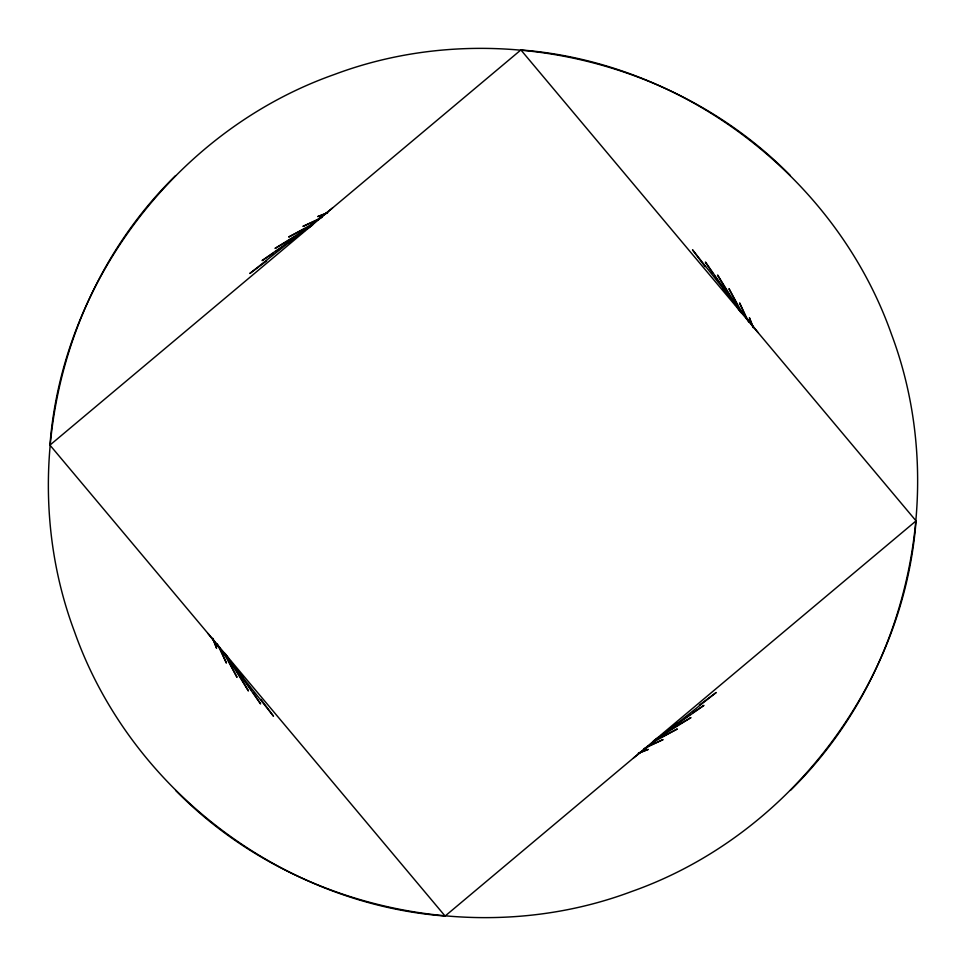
<?xml version="1.0" encoding="UTF-8"?>
<svg xmlns="http://www.w3.org/2000/svg" width="966" height="966" viewBox="0 0 966 966"><rect width="100%" height="100%" fill="white"/><g stroke="black" fill="none" stroke-linecap="round" stroke-linejoin="round"><path stroke-width="1.45" d="M49.942 445.109L520.891 49.942L916.058 520.891L445.109 916.058L49.942 445.109C62.669 280.212 178.336 129.48 334.321 74.503C489.146 16.35 674.642 57.477 790.393 175.607M916.058 520.891C903.331 685.788 787.664 836.52 631.679 891.497C476.854 949.65 291.358 908.523 175.607 790.393M175.607 175.607C57.477 291.358 16.35 476.854 74.503 631.679C129.48 787.664 280.212 903.331 445.109 916.058M790.393 790.393C908.523 674.642 949.65 489.146 891.497 334.321C836.52 178.336 685.788 62.669 520.891 49.942M332.509 208.004L249.82 273.487L266.64 260.929M633.491 757.996L716.18 692.513L699.36 705.071M305.208 230.258L262.076 260.603L273.33 253.152M307.671 228.531L312.598 225.054M653.402 740.946L658.329 737.469M660.792 735.742L703.924 705.397L692.67 712.848M275.829 251.498L282.084 247.356M288.327 243.227L290.838 241.572M675.162 724.428L677.673 722.773M683.916 718.644L690.171 714.502M309.591 226.95L275.032 248.431L298.349 234.835M656.409 739.05L690.968 717.569L667.651 731.165M313.805 223.303L288.665 237.02L304.701 228.857M652.195 742.697L677.335 728.98L661.299 737.143M307.369 227.493L310.05 226.129M655.95 739.871L658.631 738.507M321.992 217.362L302.926 226.406L319.396 219.149M644.008 748.638L663.074 739.594L646.604 746.851M327.534 212.629L317.766 216.601L327.595 212.931M638.466 753.371L648.234 749.399L638.405 753.069M757.996 332.509L692.513 249.82L705.071 266.64M208.004 633.491L273.487 716.18L260.929 699.36M735.742 305.208L705.397 262.076L712.848 273.33M737.469 307.671L740.946 312.598M225.054 653.402L228.531 658.329M230.258 660.792L260.603 703.924L253.152 692.67M714.502 275.829L718.644 282.084M722.773 288.327L724.428 290.838M241.572 675.162L243.227 677.673M247.356 683.916L251.498 690.171M739.05 309.591L717.569 275.032L731.165 298.349M226.95 656.409L248.431 690.968L234.835 667.651M742.697 313.805L728.98 288.665L737.143 304.701M223.303 652.195L237.02 677.335L228.857 661.299M738.507 307.369L739.871 310.05M226.129 655.95L227.493 658.631M748.638 321.992L739.594 302.926L746.851 319.396M217.362 644.008L226.406 663.074L219.149 646.604M753.371 327.534L749.399 317.766L753.069 327.595M212.629 638.466L216.601 648.234L212.931 638.405"/></g></svg>
